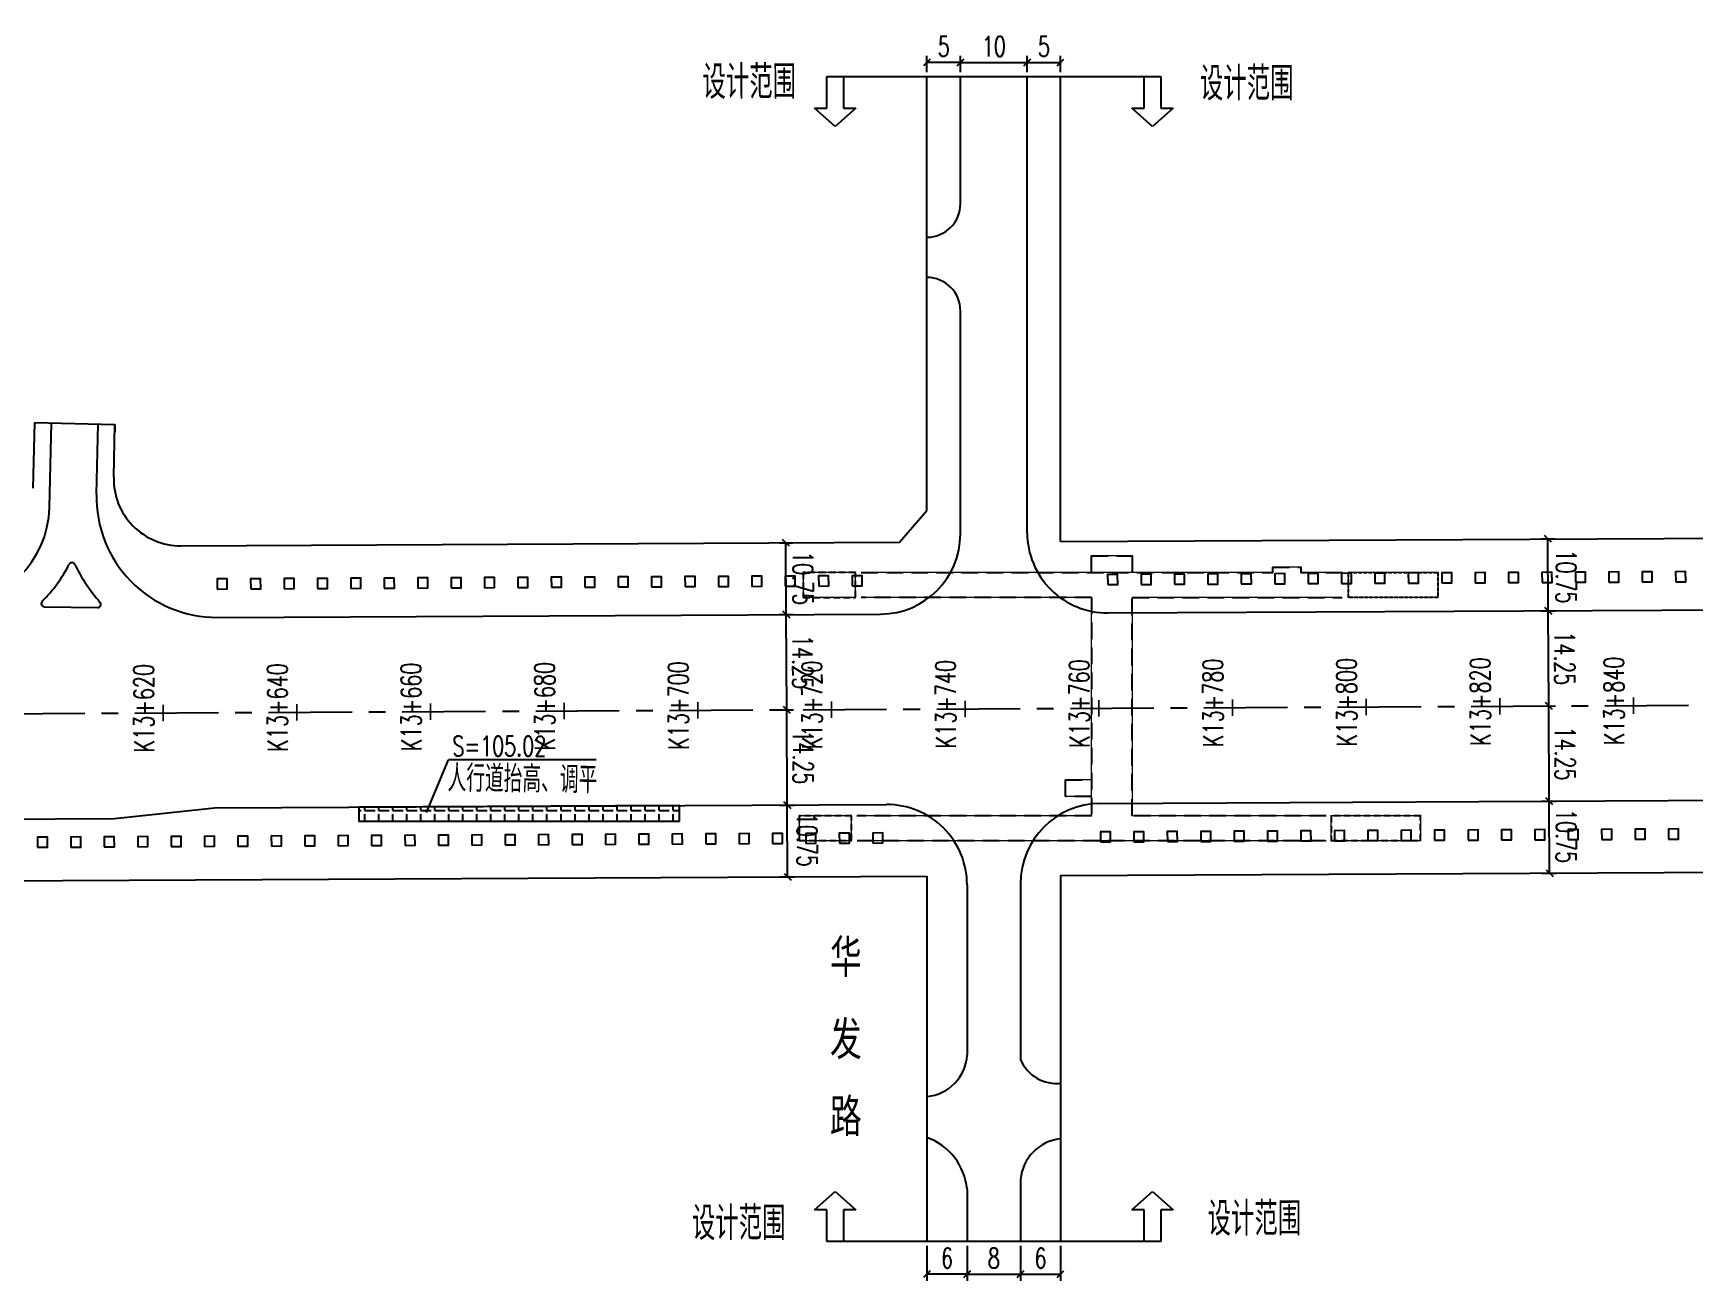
# Model space of a CAD drawing. Extents: x 113363 to 119694, y 18926 to 19620.
# Drawn here: x 117767.7 to 118016.2, y 19199.8 to 19386.5 of the extents above; entities that cross this region are included whole.
import ezdxf
from ezdxf.enums import TextEntityAlignment as Align

# ---------------------------------------------------------------- set-up
doc = ezdxf.new("R2010")
doc.units = 0
for name, pattern in [('CENTER', [2, 1.25, -0.25, 0.25, -0.25]), ('CONTINOUS', [0]), ('DASHED', [0.75, 0.5, -0.25])]:
    doc.linetypes.add(name, pattern=pattern)
for name, color, linetype in [('AXIS', 2, 'Continuous'), ('SZ-ZH-DIM', 7, 'Continuous'), ('人行道', 1, 'Continuous'), ('地下通道', 6, 'Continuous'), ('对应标注', 1, 'Continuous'), ('标注', 7, 'Continuous'), ('树池绿化', 3, 'Continuous'), ('横断面宽度标注', 7, 'Continuous'), ('立道牙', 5, 'Continuous'), ('计量填充层3', 12, 'Continuous'), ('路网路名', 7, 'Continuous'), ('辅助填充', 3, 'Continuous')]:
    doc.layers.add(name, color=color, linetype=linetype)
doc.styles.add('hysztext', font='txtd.shx', dxfattribs={"width": 0.7, "bigfont": 'hztxt.shx'})
doc.styles.add('HZO', font='', dxfattribs={"height": 15})
doc.styles.add('st', font='txt.shx', dxfattribs={"bigfont": 'hztxt.shx'})
doc.styles.add('txtd', font='txtd.shx', dxfattribs={"width": 0.7, "bigfont": 'hztxt.shx'})
doc.styles.get('HZO').set_extended_font_data('宋体')
doc.dimstyles.get("Standard").update_dxf_attribs({"dimtxt": 3, "dimasz": 1, "dimexe": 1, "dimexo": 0.625, "dimgap": 0.9, "dimtad": 1, "dimdsep": 46, "dimtxsty": 'txtd', "dimblk": 'OBLIQUE', "dimcen": 0.09, "dimclrd": 256, "dimadec": 0, "dimazin": 0, "dimtfac": 1, "dimtix": 1, "dimtmove": 2, "dimatfit": 3, "dimfxl": 1, "dimtolj": 1, "dimtzin": 0, "dimlwd": -1, "dimarcsym": 0})

# ---------------------------------------------------------------- blocks, each defined once
blk = doc.blocks.new('_Oblique')
at = {"color": 0, "linetype": 'ByBlock', "lineweight": -2}
blk.add_line((-0.5, -0.5), (0.5, 0.5), dxfattribs=at)
blk = doc.blocks.new('*U39')
at = {"layer": '横断面宽度标注', "color": 0, "linetype": 'CONTINOUS', "lineweight": -2, "transparency": 16777216}
for p, q in [((117993.46, 19285.83), (117995.55, 19285.84)), ((117993.54, 19271.58), (117995.62, 19271.59))]:
    blk.add_line(p, q, dxfattribs=at)
at = {"layer": '横断面宽度标注', "linetype": 'CONTINOUS', "transparency": 16777216}
blk.add_line((117994.62, 19271.59), (117994.55, 19285.84), dxfattribs=at)
for p, rotation in [((117994.55, 19285.84), 90.28595695268774), ((117994.62, 19271.59), 270.2859569526877)]:
    blk.add_blockref('_Oblique', p, dxfattribs=dict(at, rotation=rotation))
at = {"layer": '横断面宽度标注', "color": 0, "linetype": 'CONTINOUS', "transparency": 16777216, "insert": (117996.99, 19278.72), "char_height": 3, "width": 0.000000001, "attachment_point": 5, "rotation": 270.286, "style": 'txtd'}
blk.add_mtext('\\A1;14.25', dxfattribs=at)
blk = doc.blocks.new('*U54')
at = {"layer": '横断面宽度标注', "color": 0, "linetype": 'CONTINOUS', "lineweight": -2, "transparency": 16777216}
for p, q in [((117993.46, 19271.58), (117995.62, 19271.59)), ((117993.51, 19260.83), (117995.68, 19260.84))]:
    blk.add_line(p, q, dxfattribs=at)
at = {"layer": '横断面宽度标注', "linetype": 'CONTINOUS', "transparency": 16777216}
blk.add_line((117994.68, 19260.84), (117994.62, 19271.59), dxfattribs=at)
for p, rotation in [((117994.62, 19271.59), 90.28595695268774), ((117994.68, 19260.84), 270.2859569526877)]:
    blk.add_blockref('_Oblique', p, dxfattribs=dict(at, rotation=rotation))
at = {"layer": '横断面宽度标注', "color": 0, "linetype": 'CONTINOUS', "transparency": 16777216, "insert": (117997.15, 19266.37), "char_height": 3, "width": 0.000000001, "attachment_point": 5, "rotation": 270.286, "style": 'txtd'}
blk.add_mtext('\\A1;10.75', dxfattribs=at)
blk = doc.blocks.new('*U56')
at = {"layer": '横断面宽度标注', "color": 0, "linetype": 'CONTINOUS', "lineweight": -2, "transparency": 16777216}
for p, q in [((117993.4, 19300.08), (117995.48, 19300.09)), ((117993.47, 19285.83), (117995.55, 19285.84))]:
    blk.add_line(p, q, dxfattribs=at)
at = {"layer": '横断面宽度标注', "linetype": 'CONTINOUS', "transparency": 16777216}
blk.add_line((117994.55, 19285.84), (117994.48, 19300.09), dxfattribs=at)
for p, rotation in [((117994.48, 19300.09), 90.28595695268774), ((117994.55, 19285.84), 270.2859569526877)]:
    blk.add_blockref('_Oblique', p, dxfattribs=dict(at, rotation=rotation))
at = {"layer": '横断面宽度标注', "color": 0, "linetype": 'CONTINOUS', "transparency": 16777216, "insert": (117996.92, 19292.97), "char_height": 3, "width": 0.000000001, "attachment_point": 5, "rotation": 270.286, "style": 'txtd'}
blk.add_mtext('\\A1;14.25', dxfattribs=at)
blk = doc.blocks.new('*U59')
at = {"layer": '横断面宽度标注', "color": 0, "linetype": 'CONTINOUS', "lineweight": -2, "transparency": 16777216}
for p, q in [((117993.43, 19310.83), (117995.43, 19310.84)), ((117993.49, 19300.08), (117995.48, 19300.09))]:
    blk.add_line(p, q, dxfattribs=at)
at = {"layer": '横断面宽度标注', "linetype": 'CONTINOUS', "transparency": 16777216}
blk.add_line((117994.48, 19300.09), (117994.43, 19310.84), dxfattribs=at)
for p, rotation in [((117994.43, 19310.84), 90.28595695268774), ((117994.48, 19300.09), 270.2859569526877)]:
    blk.add_blockref('_Oblique', p, dxfattribs=dict(at, rotation=rotation))
at = {"layer": '横断面宽度标注', "color": 0, "linetype": 'CONTINOUS', "transparency": 16777216, "insert": (117997.15, 19305.21), "char_height": 3, "width": 0.000000001, "attachment_point": 5, "rotation": 270.286, "style": 'txtd'}
blk.add_mtext('\\A1;10.75', dxfattribs=at)
blk = doc.blocks.new('*U105')
at = {"layer": '横断面宽度标注', "color": 0, "linetype": 'CONTINOUS', "lineweight": -2, "transparency": 16777216}
for p, q in [((117906.5, 19380.66), (117906.5, 19383.13)), ((117916.5, 19380.66), (117916.5, 19383.13))]:
    blk.add_line(p, q, dxfattribs=at)
at = {"layer": '横断面宽度标注', "linetype": 'CONTINOUS', "transparency": 16777216}
blk.add_line((117906.5, 19382.13), (117916.5, 19382.13), dxfattribs=at)
at = {"layer": '横断面宽度标注', "linetype": 'CONTINOUS', "transparency": 16777216, "rotation": 180}
blk.add_blockref('_Oblique', (117906.5, 19382.13), dxfattribs=at)
at = {"layer": '横断面宽度标注', "linetype": 'CONTINOUS', "transparency": 16777216}
blk.add_blockref('_Oblique', (117916.5, 19382.13), dxfattribs=at)
at = {"layer": '横断面宽度标注', "color": 0, "linetype": 'CONTINOUS', "transparency": 16777216, "insert": (117911.5, 19384.53), "char_height": 3, "width": 0.000000001, "attachment_point": 5, "style": 'txtd'}
blk.add_mtext('\\A1;10', dxfattribs=at)
blk = doc.blocks.new('*U107')
at = {"layer": '横断面宽度标注', "color": 0, "linetype": 'CONTINOUS', "lineweight": -2, "transparency": 16777216}
for p, q in [((117916.5, 19380.66), (117916.5, 19383.13)), ((117921.5, 19380.66), (117921.5, 19383.13))]:
    blk.add_line(p, q, dxfattribs=at)
at = {"layer": '横断面宽度标注', "linetype": 'CONTINOUS', "transparency": 16777216}
blk.add_line((117916.5, 19382.13), (117921.5, 19382.13), dxfattribs=at)
at = {"layer": '横断面宽度标注', "linetype": 'CONTINOUS', "transparency": 16777216, "rotation": 180}
blk.add_blockref('_Oblique', (117916.5, 19382.13), dxfattribs=at)
at = {"layer": '横断面宽度标注', "linetype": 'CONTINOUS', "transparency": 16777216}
blk.add_blockref('_Oblique', (117921.5, 19382.13), dxfattribs=at)
at = {"layer": '横断面宽度标注', "color": 0, "linetype": 'CONTINOUS', "transparency": 16777216, "insert": (117919, 19384.53), "char_height": 3, "width": 0.000000001, "attachment_point": 5, "style": 'txtd'}
blk.add_mtext('\\A1;5', dxfattribs=at)
blk = doc.blocks.new('*U108')
at = {"layer": '横断面宽度标注', "color": 0, "linetype": 'CONTINOUS', "lineweight": -2, "transparency": 16777216}
for p, q in [((117901.5, 19380.66), (117901.5, 19383.13)), ((117906.5, 19380.66), (117906.5, 19383.13))]:
    blk.add_line(p, q, dxfattribs=at)
at = {"layer": '横断面宽度标注', "linetype": 'CONTINOUS', "transparency": 16777216}
blk.add_line((117906.5, 19382.13), (117901.5, 19382.13), dxfattribs=at)
at = {"layer": '横断面宽度标注', "linetype": 'CONTINOUS', "transparency": 16777216, "rotation": 180}
blk.add_blockref('_Oblique', (117901.5, 19382.13), dxfattribs=at)
at = {"layer": '横断面宽度标注', "linetype": 'CONTINOUS', "transparency": 16777216}
blk.add_blockref('_Oblique', (117906.5, 19382.13), dxfattribs=at)
at = {"layer": '横断面宽度标注', "color": 0, "linetype": 'CONTINOUS', "transparency": 16777216, "insert": (117904, 19384.53), "char_height": 3, "width": 0.000000001, "attachment_point": 5, "style": 'txtd'}
blk.add_mtext('\\A1;5', dxfattribs=at)
blk = doc.blocks.new('*U109')
at = {"layer": '横断面宽度标注', "color": 0, "linetype": 'CONTINOUS', "lineweight": -2, "transparency": 16777216}
for p, q in [((117907.5, 19205.08), (117907.5, 19199.83)), ((117915.5, 19205.08), (117915.5, 19199.83))]:
    blk.add_line(p, q, dxfattribs=at)
at = {"layer": '横断面宽度标注', "linetype": 'CONTINOUS', "transparency": 16777216}
blk.add_line((117907.5, 19200.83), (117915.5, 19200.83), dxfattribs=at)
at = {"layer": '横断面宽度标注', "linetype": 'CONTINOUS', "transparency": 16777216, "rotation": 180}
blk.add_blockref('_Oblique', (117907.5, 19200.83), dxfattribs=at)
at = {"layer": '横断面宽度标注', "linetype": 'CONTINOUS', "transparency": 16777216}
blk.add_blockref('_Oblique', (117915.5, 19200.83), dxfattribs=at)
at = {"layer": '横断面宽度标注', "color": 0, "linetype": 'CONTINOUS', "transparency": 16777216, "insert": (117911.5, 19203.23), "char_height": 3, "width": 0.000000001, "attachment_point": 5, "style": 'txtd'}
blk.add_mtext('\\A1;8', dxfattribs=at)
blk = doc.blocks.new('*U110')
at = {"layer": '横断面宽度标注', "color": 0, "linetype": 'CONTINOUS', "lineweight": -2, "transparency": 16777216}
for p, q in [((117915.5, 19205.08), (117915.5, 19199.83)), ((117921.5, 19205.08), (117921.5, 19199.83))]:
    blk.add_line(p, q, dxfattribs=at)
at = {"layer": '横断面宽度标注', "linetype": 'CONTINOUS', "transparency": 16777216}
blk.add_line((117915.5, 19200.83), (117921.5, 19200.83), dxfattribs=at)
at = {"layer": '横断面宽度标注', "linetype": 'CONTINOUS', "transparency": 16777216, "rotation": 180}
blk.add_blockref('_Oblique', (117915.5, 19200.83), dxfattribs=at)
at = {"layer": '横断面宽度标注', "linetype": 'CONTINOUS', "transparency": 16777216}
blk.add_blockref('_Oblique', (117921.5, 19200.83), dxfattribs=at)
at = {"layer": '横断面宽度标注', "color": 0, "linetype": 'CONTINOUS', "transparency": 16777216, "insert": (117918.5, 19203.23), "char_height": 3, "width": 0.000000001, "attachment_point": 5, "style": 'txtd'}
blk.add_mtext('\\A1;6', dxfattribs=at)
blk = doc.blocks.new('*U111')
at = {"layer": '横断面宽度标注', "color": 0, "linetype": 'CONTINOUS', "lineweight": -2, "transparency": 16777216}
for p, q in [((117901.5, 19205.08), (117901.5, 19199.83)), ((117907.5, 19205.08), (117907.5, 19199.83))]:
    blk.add_line(p, q, dxfattribs=at)
at = {"layer": '横断面宽度标注', "linetype": 'CONTINOUS', "transparency": 16777216}
blk.add_line((117907.5, 19200.83), (117901.5, 19200.83), dxfattribs=at)
at = {"layer": '横断面宽度标注', "linetype": 'CONTINOUS', "transparency": 16777216, "rotation": 180}
blk.add_blockref('_Oblique', (117901.5, 19200.83), dxfattribs=at)
at = {"layer": '横断面宽度标注', "linetype": 'CONTINOUS', "transparency": 16777216}
blk.add_blockref('_Oblique', (117907.5, 19200.83), dxfattribs=at)
at = {"layer": '横断面宽度标注', "color": 0, "linetype": 'CONTINOUS', "transparency": 16777216, "insert": (117904.5, 19203.23), "char_height": 3, "width": 0.000000001, "attachment_point": 5, "style": 'txtd'}
blk.add_mtext('\\A1;6', dxfattribs=at)
blk = doc.blocks.new('*U150')
at = {"layer": '横断面宽度标注', "color": 0, "linetype": 'CONTINOUS', "lineweight": -2, "transparency": 16777216}
for p, q in [((117879.44, 19285.26), (117881.52, 19285.27)), ((117879.51, 19271.01), (117881.6, 19271.02))]:
    blk.add_line(p, q, dxfattribs=at)
at = {"layer": '横断面宽度标注', "linetype": 'CONTINOUS', "transparency": 16777216}
blk.add_line((117880.6, 19271.02), (117880.52, 19285.27), dxfattribs=at)
for p, rotation in [((117880.52, 19285.27), 90.28595695268774), ((117880.6, 19271.02), 270.2859569526877)]:
    blk.add_blockref('_Oblique', p, dxfattribs=dict(at, rotation=rotation))
at = {"layer": '横断面宽度标注', "color": 0, "linetype": 'CONTINOUS', "transparency": 16777216, "insert": (117882.96, 19278.15), "char_height": 3, "width": 0.000000001, "attachment_point": 5, "rotation": 270.286, "style": 'txtd'}
blk.add_mtext('\\A1;14.25', dxfattribs=at)
blk = doc.blocks.new('*U151')
at = {"layer": '横断面宽度标注', "color": 0, "linetype": 'CONTINOUS', "lineweight": -2, "transparency": 16777216}
for p, q in [((117879.43, 19271.01), (117881.6, 19271.02)), ((117879.49, 19260.26), (117881.65, 19260.27))]:
    blk.add_line(p, q, dxfattribs=at)
at = {"layer": '横断面宽度标注', "linetype": 'CONTINOUS', "transparency": 16777216}
blk.add_line((117880.65, 19260.27), (117880.6, 19271.02), dxfattribs=at)
for p, rotation in [((117880.6, 19271.02), 90.28595695268774), ((117880.65, 19260.27), 270.2859569526877)]:
    blk.add_blockref('_Oblique', p, dxfattribs=dict(at, rotation=rotation))
at = {"layer": '横断面宽度标注', "color": 0, "linetype": 'CONTINOUS', "transparency": 16777216, "insert": (117883.55, 19265.8), "char_height": 3, "width": 0.000000001, "attachment_point": 5, "rotation": 270.286, "style": 'txtd'}
blk.add_mtext('\\A1;10.75', dxfattribs=at)
blk = doc.blocks.new('*U152')
at = {"layer": '横断面宽度标注', "color": 0, "linetype": 'CONTINOUS', "lineweight": -2, "transparency": 16777216}
for p, q in [((117879.37, 19299.51), (117881.45, 19299.52)), ((117879.44, 19285.26), (117881.52, 19285.27))]:
    blk.add_line(p, q, dxfattribs=at)
at = {"layer": '横断面宽度标注', "linetype": 'CONTINOUS', "transparency": 16777216}
blk.add_line((117880.52, 19285.27), (117880.45, 19299.52), dxfattribs=at)
for p, rotation in [((117880.45, 19299.52), 90.28595695268774), ((117880.52, 19285.27), 270.2859569526877)]:
    blk.add_blockref('_Oblique', p, dxfattribs=dict(at, rotation=rotation))
at = {"layer": '横断面宽度标注', "color": 0, "linetype": 'CONTINOUS', "transparency": 16777216, "insert": (117882.89, 19292.4), "char_height": 3, "width": 0.000000001, "attachment_point": 5, "rotation": 270.286, "style": 'txtd'}
blk.add_mtext('\\A1;14.25', dxfattribs=at)
blk = doc.blocks.new('*U153')
at = {"layer": '横断面宽度标注', "color": 0, "linetype": 'CONTINOUS', "lineweight": -2, "transparency": 16777216}
for p, q in [((117879.41, 19310.26), (117881.4, 19310.27)), ((117879.46, 19299.51), (117881.45, 19299.52))]:
    blk.add_line(p, q, dxfattribs=at)
at = {"layer": '横断面宽度标注', "linetype": 'CONTINOUS', "transparency": 16777216}
blk.add_line((117880.45, 19299.52), (117880.4, 19310.27), dxfattribs=at)
for p, rotation in [((117880.4, 19310.27), 90.28595695268774), ((117880.45, 19299.52), 270.2859569526877)]:
    blk.add_blockref('_Oblique', p, dxfattribs=dict(at, rotation=rotation))
at = {"layer": '横断面宽度标注', "color": 0, "linetype": 'CONTINOUS', "transparency": 16777216, "insert": (117882.94, 19304.96), "char_height": 3, "width": 0.000000001, "attachment_point": 5, "rotation": 270.286, "style": 'txtd'}
blk.add_mtext('\\A1;10.75', dxfattribs=at)
blk = doc.blocks.new('11')
at = {"layer": '树池绿化', "linetype": 'CONTINOUS'}
blk.add_lwpolyline([(0, 0), (1.5, 0), (1.5, 1.5), (0, 1.5)], close=True, dxfattribs=at)

msp = doc.modelspace()

# ---------------------------------------------------------------- hatches: boundary and pattern name
at = {"layer": '计量填充层3'}
h = msp.add_hatch(dxfattribs=at)
h.set_pattern_fill('ANGLE', color=256, scale=0.3, style=0)
h.set_pattern_definition([(0, (0, 0), (0, 2.0955), [1.524, -0.5715]), (90, (0, 0), (-2.0955, 1e-16), [1.524, -0.5715])])
h.paths.add_polyline_path([(117864.462, 19268.629), (117864.451, 19270.937), (117816.452, 19270.697), (117816.462, 19268.629)])

# ---------------------------------------------------------------- linework, layer by layer
at = {"layer": 'AXIS', "color": 211, "linetype": 'CENTER', "ltscale": 10}
msp.add_line((113543.008, 19263.619), (119536.495, 19293.532), dxfattribs=at)
at = {"layer": 'SZ-ZH-DIM'}
for points in [[(117787.205, 19286.052, 0.25, 0.25, 0), (117787.217, 19283.552, 0.25, 0.25, 0)], [(117807.204, 19286.151, 0.25, 0.25, 0), (117807.217, 19283.651, 0.25, 0.25, 0)], [(117827.204, 19286.251, 0.25, 0.25, 0), (117827.217, 19283.751, 0.25, 0.25, 0)], [(117847.204, 19286.351, 0.25, 0.25, 0), (117847.216, 19283.851, 0.25, 0.25, 0)], [(117867.204, 19286.451, 0.25, 0.25, 0), (117867.216, 19283.951, 0.25, 0.25, 0)], [(117887.203, 19286.551, 0.25, 0.25, 0), (117887.216, 19284.051, 0.25, 0.25, 0)], [(117907.203, 19286.65, 0.25, 0.25, 0), (117907.216, 19284.151, 0.25, 0.25, 0)], [(117927.203, 19286.75, 0.25, 0.25, 0), (117927.215, 19284.25, 0.25, 0.25, 0)], [(117947.203, 19286.85, 0.25, 0.25, 0), (117947.215, 19284.35, 0.25, 0.25, 0)], [(117967.202, 19286.95, 0.25, 0.25, 0), (117967.215, 19284.45, 0.25, 0.25, 0)], [(117987.202, 19287.05, 0.25, 0.25, 0), (117987.215, 19284.55, 0.25, 0.25, 0)], [(118007.202, 19287.15, 0.25, 0.25, 0), (118007.214, 19284.65, 0.25, 0.25, 0)]]:
    msp.add_lwpolyline(points, format="xyseb", dxfattribs=at)
at = {"layer": '人行道'}
for p, q in [((117901.5, 19380.033), (117921.5, 19380.033)), ((117901.5, 19356.136), (117901.5, 19380.033)), ((117921.5, 19310.472), (117921.5, 19380.033)), ((117901.5, 19315.071), (117901.5, 19356.136)), ((117779.981, 19327.938), (117779.953, 19326.851)), ((117897.389, 19310.352), (117901.5, 19315.071)), ((117901.5, 19260.372), (117901.5, 19205.71)), ((117921.5, 19260.472), (117921.5, 19205.71)), ((117921.5, 19205.71), (117901.5, 19205.71))]:
    msp.add_line(p, q, dxfattribs=at)
at = {"layer": '人行道', "ltscale": 10}
for p, q in [((117767.748, 19318.438), (117767.99, 19328.243)), ((117767.99, 19328.243), (117779.986, 19327.94)), ((117779.792, 19320.061), (117779.986, 19327.94)), ((117921.5, 19310.472), (118054.875, 19311.138)), ((117789.839, 19309.815), (117897.389, 19310.352)), ((117921.5, 19260.472), (118176.031, 19261.742)), ((117720.053, 19259.466), (117901.5, 19260.372))]:
    msp.add_line(p, q, dxfattribs=at)
msp.add_arc((117789.789, 19319.815), 10, 178.58802, 270.28596, dxfattribs=at)
at = {"layer": '地下通道', "linetype": 'DASHED', "ltscale": 5}
for points in [[(117891.668, 19305.818, 0.2, 0.2, 0), (117953.259, 19305.818, 0.2, 0.2, 0), (117953.259, 19306.618, 0.2, 0.2, 0), (117957.459, 19306.618, 0.2, 0.2, 0), (117957.459, 19305.818, 0.2, 0.2, 0), (117963.688, 19305.818, 0.2, 0.2, 0)], [(117926.094, 19305.818, 0.2, 0.2, 0), (117926.094, 19308.318, 0.2, 0.2, 0), (117932.224, 19308.318, 0.2, 0.2, 0), (117932.224, 19305.818, 0.2, 0.2, 0)], [(117926.094, 19302.088, 0.2, 0.2, 0), (117926.094, 19269.418, 0.2, 0.2, 0), (117891.02, 19269.418, 0.2, 0.2, 0)], [(117926.094, 19302.088, 0.2, 0.2, 0), (117891.632, 19302.088, 0.2, 0.2, 0)], [(117932.224, 19302.088, 0.2, 0.2, 0), (117963.641, 19302.088, 0.2, 0.2, 0)], [(117961.231, 19269.418, 0.2, 0.2, 0), (117932.224, 19269.418, 0.2, 0.2, 0), (117932.224, 19302.088, 0.2, 0.2, 0)], [(117926.094, 19272.303, 0.2, 0.2, 0), (117922.244, 19272.303, 0.2, 0.2, 0), (117922.244, 19274.803, 0.2, 0.2, 0), (117926.094, 19274.803, 0.2, 0.2, 0)], [(117891.075, 19265.688, 0.2, 0.2, 0), (117961.24, 19265.688, 0.2, 0.2, 0)]]:
    msp.add_lwpolyline(points, format="xyseb", dxfattribs=at)
for points in [[(117891.668, 19305.818), (117953.259, 19305.818), (117953.259, 19306.618), (117957.459, 19306.618), (117957.459, 19305.818), (117963.688, 19305.818)], [(117926.094, 19305.818), (117926.094, 19308.318), (117932.224, 19308.318), (117932.224, 19305.818)], [(117926.094, 19302.088), (117926.094, 19269.418), (117891.02, 19269.418)], [(117926.094, 19302.088), (117891.632, 19302.088)], [(117932.224, 19302.088), (117963.641, 19302.088)], [(117961.231, 19269.418), (117932.224, 19269.418), (117932.224, 19302.088)], [(117926.094, 19272.303), (117922.244, 19272.303), (117922.244, 19274.803), (117926.094, 19274.803)], [(117891.075, 19265.688), (117961.24, 19265.688)]]:
    msp.add_lwpolyline(points, dxfattribs=at)
at = {"layer": '地下通道', "linetype": 'DASHED', "ltscale": 2}
for points in [[(117890.789, 19302.088, 0.2, 0.2, 0), (117890.789, 19305.818, 0.2, 0.2, 0), (117882.989, 19305.818, 0.2, 0.2, 0), (117882.989, 19302.088, 0.2, 0.2, 0), (117890.789, 19302.088, 0.2, 0.2, 0)], [(117890.189, 19265.688, 0.2, 0.2, 0), (117890.189, 19269.418, 0.2, 0.2, 0), (117882.389, 19269.418, 0.2, 0.2, 0), (117882.389, 19265.688, 0.2, 0.2, 0), (117890.189, 19265.688, 0.2, 0.2, 0)]]:
    msp.add_lwpolyline(points, format="xyseb", close=True, dxfattribs=at)
for points in [[(117890.789, 19302.088), (117890.789, 19305.818), (117882.989, 19305.818), (117882.989, 19302.088), (117890.789, 19302.088)], [(117890.189, 19265.688), (117890.189, 19269.418), (117882.389, 19269.418), (117882.389, 19265.688), (117890.189, 19265.688)]]:
    msp.add_lwpolyline(points, close=True, dxfattribs=at)
at = {"layer": '地下通道', "linetype": 'DASHED'}
msp.add_lwpolyline([(117964.559, 19302.088, 0.2, 0.2, 0), (117964.559, 19305.818, 0.2, 0.2, 0), (117977.959, 19305.818, 0.2, 0.2, 0), (117977.959, 19302.088, 0.2, 0.2, 0)], format="xyseb", close=True, dxfattribs=at)
msp.add_lwpolyline([(117964.559, 19302.088), (117964.559, 19305.818), (117977.959, 19305.818), (117977.959, 19302.088)], close=True, dxfattribs=at)
at = {"layer": '地下通道', "linetype": 'DASHED', "ltscale": 2}
msp.add_lwpolyline([(117975.359, 19265.688, 0.2, 0.2, 0), (117975.359, 19269.418, 0.2, 0.2, 0), (117961.959, 19269.418, 0.2, 0.2, 0), (117961.959, 19265.688, 0.2, 0.2, 0), (117975.359, 19265.688, 0.2, 0.2, 0)], format="xyseb", dxfattribs=at)
msp.add_lwpolyline([(117975.359, 19265.688), (117975.359, 19269.418), (117961.959, 19269.418), (117961.959, 19265.688), (117975.359, 19265.688)], dxfattribs=at)
at = {"layer": '地下通道', "linetype": 'DASHED', "ltscale": 5}
msp.add_lwpolyline([(117932.224, 19265.688, 0.2, 0.2, 0), (117932.224, 19265.688, 0.2, 0.2, 0)], format="xyseb", close=True, dxfattribs=at)
msp.add_lwpolyline([(117932.224, 19265.688), (117932.224, 19265.688)], close=True, dxfattribs=at)
at = {"layer": '对应标注', "linetype": 'CONTINOUS'}
for p in [(117826.619, 19269.923), (117851.985, 19277.761)]:
    msp.add_line(p, (117829.898, 19277.761), dxfattribs=at)
at = {"layer": '标注', "color": 7, "linetype": 'Continuous'}
for p, q in [((117886.495, 19375.282), (117886.5, 19380.033)), ((117886.5, 19380.033), (117889.012, 19380.031)), ((117886.5, 19380.033), (117889.012, 19380.031)), ((117889.012, 19380.031), (117889.007, 19375.279)), ((117933.983, 19375.284), (117933.988, 19380.036)), ((117933.988, 19380.036), (117936.5, 19380.033)), ((117933.988, 19380.036), (117936.5, 19380.033)), ((117936.5, 19380.033), (117936.495, 19375.282)), ((117887.748, 19372.532), (117884.655, 19375.284)), ((117884.655, 19375.284), (117886.495, 19375.282)), ((117890.847, 19375.277), (117887.748, 19372.532)), ((117889.007, 19375.279), (117890.847, 19375.277)), ((117935.236, 19372.535), (117932.143, 19375.286)), ((117932.143, 19375.286), (117933.983, 19375.284)), ((117938.335, 19375.28), (117935.236, 19372.535)), ((117936.495, 19375.282), (117938.335, 19375.28)), ((117884.665, 19210.463), (117887.764, 19213.208)), ((117887.764, 19213.208), (117890.857, 19210.457)), ((117932.153, 19210.466), (117935.252, 19213.21)), ((117935.252, 19213.21), (117938.345, 19210.459)), ((117886.505, 19210.461), (117884.665, 19210.463)), ((117886.5, 19205.71), (117886.505, 19210.461)), ((117889.017, 19210.458), (117889.012, 19205.707)), ((117890.857, 19210.457), (117889.017, 19210.458)), ((117933.993, 19210.464), (117932.153, 19210.466)), ((117933.988, 19205.712), (117933.993, 19210.464)), ((117936.505, 19210.461), (117936.5, 19205.71)), ((117938.345, 19210.459), (117936.505, 19210.461)), ((117889.012, 19205.707), (117886.5, 19205.71)), ((117889.012, 19205.707), (117886.5, 19205.71)), ((117936.5, 19205.71), (117933.988, 19205.712)), ((117936.5, 19205.71), (117933.988, 19205.712))]:
    msp.add_line(p, q, dxfattribs=at)
at = {"layer": '标注', "linetype": 'Continuous'}
for p, q in [((117886.5, 19380.033), (117936.5, 19380.033)), ((117936.5, 19205.71), (117886.5, 19205.71))]:
    msp.add_line(p, q, dxfattribs=at)
at = {"layer": '立道牙'}
for p, q in [((117906.5, 19360.969), (117906.5, 19380.033)), ((117916.5, 19311.757), (117916.5, 19380.033)), ((117906.5, 19311.587), (117906.5, 19344.969)), ((117770.177, 19315.523), (117770.489, 19328.182)), ((117777.229, 19317.536), (117777.487, 19328.002)), ((117769.445, 19300.675), (117777.361, 19300.555)), ((117907.5, 19259.092), (117907.5, 19233.592)), ((117915.5, 19259.251), (117915.5, 19232.923)), ((117915.5, 19214.981), (117915.5, 19205.71)), ((117907.5, 19213.534), (117907.5, 19205.71))]:
    msp.add_line(p, q, dxfattribs=at)
at = {"layer": '立道牙', "ltscale": 10}
for p, q in [((117795.313, 19299.092), (117894.56, 19299.588)), ((117928.56, 19299.757), (118036.357, 19300.295)), ((117927.44, 19271.251), (118165.971, 19272.442)), ((117728.369, 19268.758), (117779.895, 19269.015)), ((117779.895, 19269.015), (117794.895, 19270.59)), ((117794.895, 19270.59), (117895.44, 19271.092))]:
    msp.add_line(p, q, dxfattribs=at)
at = {"layer": '立道牙'}
for centre, radius, start, end in [((117901.5, 19360.969), 5, 270, 0), ((117901.5, 19344.969), 5, 0, 90), ((117755.182, 19315.892), 15, 270.28596, 358.58802), ((117894.5, 19311.587), 12, 270.28596, 0), ((117755.182, 19315.892), 20, 314.11967, 333.62986), ((117769.453, 19301.175), 0.5, 134.11967, 269.12453), ((117900.939, 19233.959), 6.571, 274.8971, 356.79295), ((117920.864, 19235.182), 5.82, 202.84085, 277.25411), ((117898.379, 19212.672), 9.162, 5.39601, 70.25007), ((117922.241, 19214.37), 6.769, 96.9343, 174.81925)]:
    msp.add_arc(centre, radius, start, end, dxfattribs=at)
at = {"layer": '立道牙', "ltscale": 10}
for centre, radius, start, end in [((117795.223, 19317.092), 18, 178.58802, 270.28596), ((117928.5, 19311.757), 12, 180, 270.28596), ((117773.549, 19306.787), 0.5, 25.42872, 153.62986), ((117795.223, 19317.092), 23.5, 205.42872, 221.93056), ((117777.369, 19301.054), 0.5, 269.12453, 41.93056), ((117927.5, 19259.251), 12, 90.28596, 180), ((117895.5, 19259.092), 12, 0, 90.28596)]:
    msp.add_arc(centre, radius, start, end, dxfattribs=at)
at = {"layer": '计量填充层3'}
msp.add_line((117816.462, 19268.629), (117864.462, 19268.629), dxfattribs=at)
at = {"layer": '辅助填充', "linetype": 'CONTINOUS'}
msp.add_lwpolyline([(117864.462, 19268.629), (117864.451, 19270.937), (117816.452, 19270.697), (117816.462, 19268.629)], close=True, dxfattribs=at)

# ---------------------------------------------------------------- block references
at = {"linetype": 'ByBlock', "rotation": 0.2859569522687953}
for p in [(117795.292, 19303.342), (117800.292, 19303.367), (117805.292, 19303.392), (117810.292, 19303.417), (117815.292, 19303.442), (117820.292, 19303.467), (117825.292, 19303.492), (117830.292, 19303.517), (117835.292, 19303.542), (117840.292, 19303.567), (117845.291, 19303.592), (117850.291, 19303.617), (117855.291, 19303.642), (117860.291, 19303.667), (117865.291, 19303.692), (117870.291, 19303.716), (117875.291, 19303.741), (117880.291, 19303.766), (117885.291, 19303.791), (117890.291, 19303.816), (117928.539, 19304.007), (117933.539, 19304.032), (117938.539, 19304.057), (117943.538, 19304.082), (117948.538, 19304.107), (117953.538, 19304.132), (117958.538, 19304.157), (117963.538, 19304.182), (117968.538, 19304.207), (117973.538, 19304.232), (117978.538, 19304.257), (117983.538, 19304.282), (117988.538, 19304.307), (117993.538, 19304.332), (117998.538, 19304.357), (118003.538, 19304.381), (118008.538, 19304.406), (118013.538, 19304.431), (117778.389, 19264.757), (117783.389, 19264.782), (117788.389, 19264.807), (117793.389, 19264.832), (117798.389, 19264.857), (117803.389, 19264.882), (117808.389, 19264.907), (117813.389, 19264.932), (117818.389, 19264.957), (117823.389, 19264.982), (117828.388, 19265.007), (117833.388, 19265.032), (117838.388, 19265.057), (117843.388, 19265.082), (117848.388, 19265.107), (117853.388, 19265.132), (117858.388, 19265.157), (117863.388, 19265.182), (117868.388, 19265.206), (117873.388, 19265.231), (117878.388, 19265.256), (117883.388, 19265.281), (117888.388, 19265.306), (117893.388, 19265.331), (117927.469, 19265.501), (117932.469, 19265.526), (117937.469, 19265.551), (117942.469, 19265.576), (117947.469, 19265.601), (117952.468, 19265.626), (117957.468, 19265.651), (117962.468, 19265.676), (117967.468, 19265.701), (117972.468, 19265.726), (117977.468, 19265.751), (117982.468, 19265.776), (117987.468, 19265.801), (117992.468, 19265.826), (117997.468, 19265.851), (118002.468, 19265.876), (118007.468, 19265.901), (118012.468, 19265.926), (117768.389, 19264.707), (117773.389, 19264.732)]:
    msp.add_blockref('11', p, dxfattribs=at)

# ---------------------------------------------------------------- texts
at = {"layer": 'SZ-ZH-DIM', "style": 'hysztext', "width": 0.7}
for s, p in [(' K13+620', (117786.711, 19284.799)), (' K13+640', (117806.711, 19284.899)), (' K13+660', (117826.71, 19284.999)), (' K13+680', (117846.71, 19285.099)), (' K13+700', (117866.71, 19285.198)), (' K13+720', (117886.71, 19285.298)), (' K13+740', (117906.709, 19285.398)), (' K13+760', (117926.709, 19285.498)), (' K13+780', (117946.709, 19285.598)), (' K13+800', (117966.709, 19285.697)), (' K13+820', (117986.708, 19285.797)), (' K13+840', (118006.708, 19285.897))]:
    msp.add_text(s, height=3, rotation=90.28596, dxfattribs=at).set_placement(p, align=Align.BOTTOM_CENTER)
at = {"layer": '对应标注', "linetype": 'CONTINOUS', "style": 'txtd', "width": 0.7}
msp.add_text('S=105.02', height=3, dxfattribs=at).set_placement((117830.484, 19278.34))
msp.add_text('人行道抬高、调平', height=4, rotation=359.31627, dxfattribs=at).set_placement((117829.739, 19273.038, 145))
at = {"layer": '标注', "color": 7, "style": 'st', "width": 0.7}
for p in [(117874.902, 19376.692), (117949.347, 19376.456), (117950.494, 19206.609), (117873.324, 19205.942)]:
    msp.add_text('设计范围', height=5, rotation=0.11298, dxfattribs=at).set_placement(p, align=Align.CENTER)
at = {"layer": '路网路名', "style": 'HZO', "width": 0.7}
for s, p in [('华', (117886.968, 19245.824, 1)), ('发', (117886.968, 19233.546, -7.25)), ('路', (117886.968, 19222.001, 1))]:
    msp.add_text(s, height=5, rotation=0.19573, dxfattribs=at).set_placement(p)

# ---------------------------------------------------------------- dimensions: what is measured, and where the dimension line sits
at = {"layer": '横断面宽度标注', "linetype": 'CONTINOUS'}
for p1, p2, distance, picture, middle in [((117906.5, 19380.033), (117901.5, 19380.033), -2.099, '*U108', (117904, 19384.533)), ((117906.5, 19380.033), (117916.5, 19380.033), 2.099, '*U105', (117911.5, 19384.533)), ((117916.5, 19380.033), (117921.5, 19380.033), 2.099, '*U107', (117919, 19384.533)), ((117907.5, 19205.71), (117901.5, 19205.71), 4.875, '*U111', (117904.5, 19203.235)), ((117907.5, 19205.71), (117915.5, 19205.71), -4.875, '*U109', (117911.5, 19203.235)), ((117915.5, 19205.71), (117921.5, 19205.71), -4.875, '*U110', (117918.5, 19203.235))]:
    dim = msp.add_aligned_dim(p1=p1, p2=p2, distance=distance, dimstyle='Standard', dxfattribs=at)
    dim.commit()
    dim.dimension.update_dxf_attribs({"geometry": picture, "text_midpoint": middle})
for base, p1, p2, picture, middle in [((117994.426, 19310.836), (117992.861, 19300.078), (117992.807, 19310.828), '*U59', (117997.151, 19305.214)), ((117880.4, 19310.267), (117878.834, 19299.509), (117878.781, 19310.259), '*U153', (117882.937, 19304.964)), ((117880.596, 19271.017), (117878.862, 19260.259), (117878.809, 19271.009), '*U151', (117883.553, 19265.805)), ((117994.622, 19271.587), (117992.889, 19260.828), (117992.835, 19271.578), '*U54', (117997.151, 19266.366))]:
    dim = msp.add_linear_dim(base=base, p1=p1, p2=p2, angle=90.28596, dimstyle='Standard', dxfattribs=at)
    dim.commit()
    dim.dimension.update_dxf_attribs({"geometry": picture, "text_midpoint": middle, "dimtype": 160})
for base, p1, p2, picture, middle in [((117880.453, 19299.517), (117878.818, 19285.259), (117878.746, 19299.509), '*U152', (117882.889, 19292.404)), ((117994.48, 19300.086), (117992.844, 19285.828), (117992.773, 19300.078), '*U56', (117996.915, 19292.973)), ((117994.551, 19285.836), (117992.911, 19271.578), (117992.84, 19285.828), '*U39', (117996.987, 19278.723)), ((117880.525, 19285.267), (117878.884, 19271.009), (117878.813, 19285.259), '*U150', (117882.96, 19278.154))]:
    dim = msp.add_linear_dim(base=base, p1=p1, p2=p2, angle=90.28596, dimstyle='Standard', dxfattribs=at)
    dim.commit()
    dim.dimension.update_dxf_attribs({"geometry": picture, "text_midpoint": middle})

doc.saveas('drawing.dxf')
